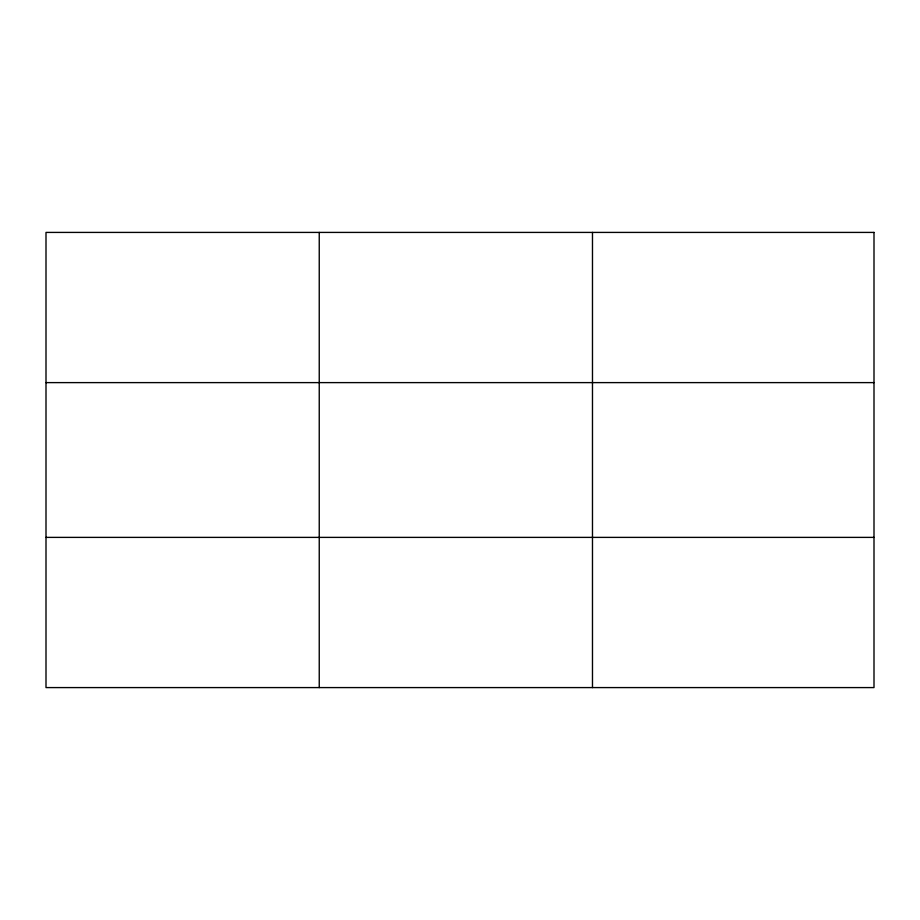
<?xml version="1.0" encoding="UTF-8"?>
<svg xmlns="http://www.w3.org/2000/svg" width="920" height="920" viewBox="0 0 920 920"><rect width="100%" height="100%" fill="white"/><g stroke="black" fill="none" stroke-linecap="round" stroke-linejoin="round"><path stroke-width="1.38" d="M319.24 232.415L319.24 687.585M592.48 232.415L592.48 687.585M46 382.616L874 382.616M46 537.384L874 537.384M874 232.415L874 687.585L46 687.585L46 232.415L874 232.415"/></g></svg>
